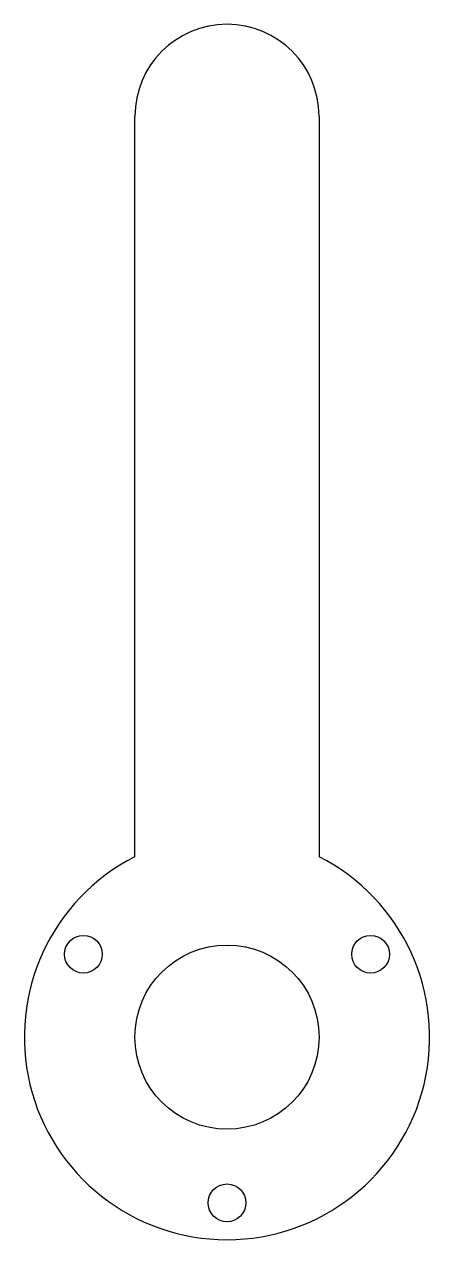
# Model space of a CAD drawing. Header units: millimetres. Extents: x -44 to 44, y -44 to 220.
import ezdxf

# ---------------------------------------------------------------- set-up
doc = ezdxf.new("R2010")
doc.units = ezdxf.units.MM

msp = doc.modelspace()

# ---------------------------------------------------------------- linework, layer by layer
at = {"color": 7, "linetype": 'Continuous', "lineweight": 25}
for p, q in [((-20, 39.19), (-20, 200)), ((20, 200), (20, 39.19))]:
    msp.add_line(p, q, dxfattribs=at)
for centre, radius in [((-31.18, 18), 4.1), ((31.18, 18), 4.1), ((0, 0), 20), ((0, -36), 4.1)]:
    msp.add_circle(centre, radius, dxfattribs=at)
for centre, radius, start, end in [((0, 200), 20, 0, 180), ((0, 0), 44, 117.0357, 62.9643)]:
    msp.add_arc(centre, radius, start, end, dxfattribs=at)

doc.saveas('drawing.dxf')
